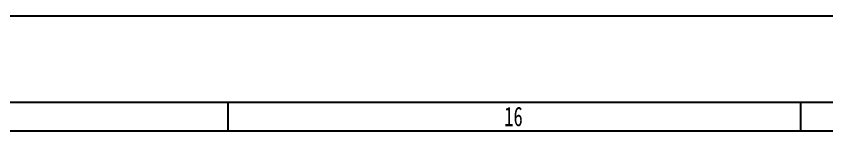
# Model space of a CAD drawing. Header units: inches. Extents: x 47316 to 59086, y 3141 to 11743.
# Drawn here: x 48799.3 to 48940.9, y 9067.3 to 9087.3 of the extents above; entities that cross this region are included whole.
import ezdxf

# ---------------------------------------------------------------- set-up
doc = ezdxf.new("R2010")
doc.units = ezdxf.units.IN
doc.header["$MEASUREMENT"] = 0
doc.styles.add('MtX_SimSun', font='')
doc.styles.get('MtX_SimSun').set_extended_font_data('SimSun')

msp = doc.modelspace()

# ---------------------------------------------------------------- linework, layer by layer
at = {"color": 0, "lineweight": -3}
for p, q in [((49694.34, 9087.33), (47316.34, 9087.33)), ((47336.34, 9072.33), (49636.34, 9072.33)), ((48836.34, 9067.33), (48836.34, 9072.33)), ((48936.34, 9067.33), (48936.34, 9072.33)), ((47336.34, 9067.33), (49674.34, 9067.33))]:
    msp.add_line(p, q, dxfattribs=at)

# ---------------------------------------------------------------- texts
at = {"color": 0, "lineweight": -3, "style": 'MtX_SimSun', "width": 0.7}
msp.add_text('16', height=3.4, dxfattribs=at).set_placement((48884.53, 9068.13))

doc.saveas('drawing.dxf')
